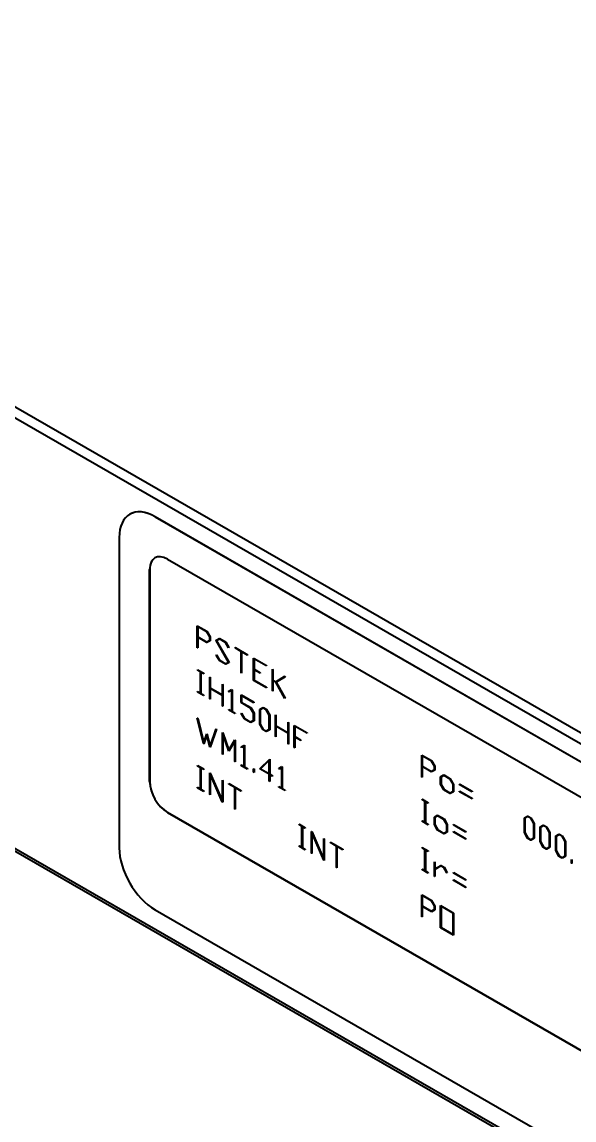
# Model space of a CAD drawing. Header units: millimetres. Extents: x 0 to 4752, y 0 to 3360.
# Drawn here: x 3799.8 to 3834.8, y 2554.1 to 2623.6 of the extents above; entities that cross this region are included whole.
import ezdxf

# ---------------------------------------------------------------- set-up
doc = ezdxf.new("R2010")
doc.units = ezdxf.units.MM
doc.header["$LTSCALE"] = 8
doc.layers.add('가시적인 것(ISO)', color=3, linetype='Continuous', lineweight=40)
doc.layers.add('가시적인 좁은 것(ISO)', color=3, linetype='Continuous', lineweight=35)

msp = doc.modelspace()

# ---------------------------------------------------------------- linework, layer by layer
at = {"layer": '가시적인 것(ISO)'}
for p, q in [((3757.11, 2623.593), (3974.334, 2498.503)), ((3972.979, 2498.565), (3757.905, 2622.417)), ((3846.761, 2543.844), (3757.11, 2595.47)), ((3757.905, 2595.209), (3846.513, 2544.183)), ((3806.654, 2592.455), (3806.649, 2592.452)), ((3856.948, 2564.249), (3808.245, 2592.295)), ((3808.251, 2592.298), (3856.954, 2564.252)), ((3805.983, 2590.982), (3805.983, 2571.36)), ((3809.037, 2589.615), (3842.413, 2570.395)), ((3807.906, 2575.551), (3807.906, 2588.958)), ((3807.912, 2588.962), (3807.912, 2575.554)), ((3810.921, 2585.402), (3811.533, 2585.05)), ((3810.921, 2584.014), (3810.921, 2585.402)), ((3810.927, 2584.017), (3810.927, 2585.399)), ((3810.954, 2585.36), (3810.948, 2585.357)), ((3811.523, 2585.026), (3810.948, 2585.357)), ((3810.948, 2585.357), (3810.948, 2584.7)), ((3811.529, 2585.029), (3810.954, 2585.36)), ((3810.948, 2584.7), (3811.523, 2584.369)), ((3810.954, 2584.673), (3810.948, 2584.67)), ((3810.948, 2584.67), (3810.948, 2583.998)), ((3811.533, 2584.333), (3810.948, 2584.67)), ((3811.539, 2584.336), (3810.954, 2584.673)), ((3811.529, 2585.029), (3811.523, 2585.026)), ((3811.713, 2584.697), (3811.523, 2585.026)), ((3811.719, 2584.7), (3811.529, 2585.029)), ((3811.533, 2585.05), (3811.739, 2584.693)), ((3811.719, 2584.7), (3811.713, 2584.697)), ((3811.713, 2584.479), (3811.713, 2584.697)), ((3811.719, 2584.482), (3811.719, 2584.7)), ((3811.739, 2584.693), (3811.739, 2584.453)), ((3812.104, 2584.477), (3812.315, 2584.6)), ((3812.11, 2584.48), (3812.315, 2584.6)), ((3812.325, 2584.564), (3812.141, 2584.456)), ((3812.315, 2584.6), (3812.721, 2584.366)), ((3812.331, 2584.567), (3812.325, 2584.564)), ((3812.711, 2584.342), (3812.325, 2584.564)), ((3812.717, 2584.345), (3812.331, 2584.567)), ((3810.927, 2584.017), (3810.921, 2584.014)), ((3810.948, 2583.998), (3810.921, 2584.014)), ((3810.948, 2584.005), (3810.927, 2584.017)), ((3811.523, 2584.369), (3811.713, 2584.479)), ((3811.529, 2584.372), (3811.523, 2584.369)), ((3811.529, 2584.372), (3811.719, 2584.482)), ((3811.739, 2584.453), (3811.533, 2584.333)), ((3811.719, 2584.482), (3811.713, 2584.479)), ((3812.11, 2584.48), (3812.104, 2584.477)), ((3812.896, 2583.105), (3812.104, 2584.477)), ((3812.902, 2583.109), (3812.11, 2584.48)), ((3812.141, 2584.456), (3812.932, 2583.085)), ((3812.717, 2584.345), (3812.711, 2584.342)), ((3812.904, 2584.005), (3812.711, 2584.342)), ((3812.909, 2584.008), (3812.717, 2584.345)), ((3812.721, 2584.366), (3812.923, 2584.017)), ((3812.923, 2584.017), (3812.904, 2584.005)), ((3813.31, 2584.027), (3814.102, 2583.571)), ((3813.31, 2583.997), (3813.31, 2584.027)), ((3813.316, 2584), (3813.31, 2583.997)), ((3813.693, 2583.776), (3813.31, 2583.997)), ((3813.316, 2584), (3813.316, 2584.023)), ((3813.698, 2583.779), (3813.316, 2584)), ((3812.112, 2583.546), (3812.132, 2583.557)), ((3812.315, 2583.197), (3812.112, 2583.546)), ((3812.321, 2583.2), (3812.118, 2583.55)), ((3812.132, 2583.557), (3812.325, 2583.222)), ((3812.321, 2583.2), (3812.315, 2583.197)), ((3812.721, 2582.963), (3812.315, 2583.197)), ((3812.727, 2582.967), (3812.321, 2583.2)), ((3812.325, 2583.222), (3812.711, 2582.999)), ((3813.698, 2583.779), (3813.693, 2583.776)), ((3813.693, 2582.418), (3813.693, 2583.776)), ((3813.698, 2582.421), (3813.698, 2583.779)), ((3813.724, 2583.764), (3813.719, 2583.761)), ((3814.102, 2583.541), (3813.719, 2583.761)), ((3813.719, 2583.761), (3813.719, 2582.403)), ((3814.102, 2583.547), (3813.724, 2583.764)), ((3814.102, 2583.571), (3814.102, 2583.541)), ((3814.485, 2583.35), (3815.29, 2582.886)), ((3814.485, 2581.948), (3814.485, 2583.35)), ((3814.49, 2581.951), (3814.49, 2583.347)), ((3814.517, 2583.308), (3814.512, 2583.304)), ((3814.512, 2583.304), (3814.512, 2582.648)), ((3815.29, 2582.856), (3814.512, 2583.304)), ((3815.29, 2582.863), (3814.517, 2583.308)), ((3810.934, 2582.588), (3810.934, 2582.619)), ((3810.934, 2582.619), (3811.33, 2582.391)), ((3810.94, 2582.592), (3810.934, 2582.588)), ((3811.119, 2582.482), (3810.934, 2582.588)), ((3810.94, 2582.592), (3810.94, 2582.615)), ((3811.125, 2582.485), (3810.94, 2582.592)), ((3811.125, 2582.485), (3811.119, 2582.482)), ((3811.119, 2581.14), (3811.119, 2582.482)), ((3811.125, 2581.143), (3811.125, 2582.485)), ((3811.151, 2582.47), (3811.145, 2582.467)), ((3811.33, 2582.36), (3811.145, 2582.467)), ((3811.145, 2582.467), (3811.145, 2581.125)), ((3811.33, 2582.367), (3811.151, 2582.47)), ((3812.711, 2582.999), (3812.896, 2583.105)), ((3812.932, 2583.085), (3812.721, 2582.963)), ((3812.727, 2582.967), (3812.721, 2582.963)), ((3812.902, 2583.109), (3812.896, 2583.105)), ((3814.512, 2582.648), (3814.894, 2582.428)), ((3814.517, 2582.621), (3814.512, 2582.618)), ((3814.512, 2582.618), (3814.512, 2581.962)), ((3814.894, 2582.398), (3814.512, 2582.618)), ((3814.894, 2582.404), (3814.517, 2582.621)), ((3815.29, 2582.886), (3815.29, 2582.856)), ((3815.673, 2581.277), (3815.673, 2582.65)), ((3815.673, 2582.65), (3815.7, 2582.634)), ((3815.678, 2581.281), (3815.678, 2582.647)), ((3815.7, 2582.634), (3815.7, 2581.964)), ((3811.33, 2582.391), (3811.33, 2582.36)), ((3811.713, 2580.781), (3811.713, 2582.155)), ((3811.713, 2582.155), (3811.74, 2582.139)), ((3811.719, 2580.785), (3811.719, 2582.152)), ((3811.74, 2582.139), (3811.74, 2581.468)), ((3813.698, 2582.421), (3813.693, 2582.418)), ((3813.719, 2582.403), (3813.693, 2582.418)), ((3813.719, 2582.409), (3813.698, 2582.421)), ((3814.49, 2581.951), (3814.485, 2581.948)), ((3815.29, 2581.484), (3814.485, 2581.948)), ((3815.29, 2581.491), (3814.49, 2581.951)), ((3814.512, 2581.962), (3815.29, 2581.514)), ((3814.894, 2582.428), (3814.894, 2582.398)), ((3815.7, 2581.964), (3815.879, 2581.861)), ((3815.705, 2581.937), (3815.7, 2581.934)), ((3815.879, 2581.831), (3815.7, 2581.934)), ((3815.7, 2581.934), (3815.7, 2581.262)), ((3815.884, 2581.834), (3815.705, 2581.937)), ((3815.879, 2581.861), (3816.468, 2582.204)), ((3815.884, 2581.864), (3815.879, 2581.861)), ((3815.884, 2581.834), (3815.879, 2581.831)), ((3816.468, 2580.809), (3815.879, 2581.831)), ((3815.884, 2581.864), (3816.468, 2582.204)), ((3816.473, 2580.813), (3815.884, 2581.834)), ((3816.487, 2582.171), (3815.902, 2581.832)), ((3815.902, 2581.832), (3816.487, 2580.82)), ((3816.468, 2582.204), (3816.487, 2582.171)), ((3810.934, 2581.216), (3810.934, 2581.246)), ((3810.934, 2581.246), (3811.119, 2581.14)), ((3810.94, 2581.219), (3810.934, 2581.216)), ((3811.33, 2580.988), (3810.934, 2581.216)), ((3810.94, 2581.219), (3810.94, 2581.243)), ((3811.33, 2580.995), (3810.94, 2581.219)), ((3811.125, 2581.143), (3811.119, 2581.14)), ((3811.145, 2581.125), (3811.33, 2581.018)), ((3811.74, 2581.468), (3812.505, 2581.027)), ((3811.746, 2581.441), (3811.74, 2581.438)), ((3812.505, 2580.997), (3811.74, 2581.438)), ((3811.74, 2581.438), (3811.74, 2580.766)), ((3812.511, 2581), (3811.746, 2581.441)), ((3812.505, 2581.027), (3812.505, 2581.699)), ((3812.505, 2581.699), (3812.531, 2581.684)), ((3812.511, 2581.03), (3812.511, 2581.696)), ((3812.531, 2581.684), (3812.531, 2580.31)), ((3812.904, 2581.252), (3813.107, 2581.367)), ((3812.924, 2581.217), (3812.904, 2581.252)), ((3812.929, 2581.22), (3812.91, 2581.255)), ((3813.099, 2581.321), (3812.924, 2581.217)), ((3813.105, 2581.324), (3813.099, 2581.321)), ((3813.099, 2580), (3813.099, 2581.321)), ((3813.105, 2580.003), (3813.105, 2581.324)), ((3813.107, 2581.367), (3813.125, 2581.357)), ((3813.125, 2581.357), (3813.125, 2579.985)), ((3815.29, 2581.514), (3815.29, 2581.484)), ((3815.678, 2581.281), (3815.673, 2581.277)), ((3815.7, 2581.262), (3815.673, 2581.277)), ((3815.7, 2581.268), (3815.678, 2581.281)), ((3811.33, 2581.018), (3811.33, 2580.988)), ((3811.719, 2580.785), (3811.713, 2580.781)), ((3811.74, 2580.766), (3811.713, 2580.781)), ((3811.74, 2580.772), (3811.719, 2580.785)), ((3812.511, 2581.03), (3812.505, 2581.027)), ((3812.511, 2581), (3812.505, 2580.997)), ((3812.505, 2580.325), (3812.505, 2580.997)), ((3812.511, 2580.329), (3812.511, 2581)), ((3813.693, 2581.03), (3814.498, 2580.566)), ((3813.693, 2580.542), (3813.693, 2581.03)), ((3813.698, 2580.545), (3813.693, 2580.542)), ((3814.295, 2580.195), (3813.693, 2580.542)), ((3813.698, 2580.545), (3813.698, 2581.027)), ((3814.3, 2580.199), (3813.698, 2580.545)), ((3813.725, 2580.987), (3813.72, 2580.984)), ((3814.498, 2580.536), (3813.72, 2580.984)), ((3813.72, 2580.984), (3813.72, 2580.556)), ((3813.72, 2580.556), (3814.305, 2580.22)), ((3814.498, 2580.543), (3813.725, 2580.987)), ((3814.498, 2580.566), (3814.498, 2580.536)), ((3816.487, 2580.82), (3816.468, 2580.809)), ((3812.511, 2580.329), (3812.505, 2580.325)), ((3812.531, 2580.31), (3812.505, 2580.325)), ((3812.531, 2580.317), (3812.511, 2580.329)), ((3812.914, 2580.076), (3812.914, 2580.106)), ((3812.914, 2580.106), (3813.099, 2580)), ((3812.92, 2580.079), (3812.914, 2580.076)), ((3813.31, 2579.848), (3812.914, 2580.076)), ((3812.92, 2580.079), (3812.92, 2580.103)), ((3813.31, 2579.855), (3812.92, 2580.079)), ((3813.105, 2580.003), (3813.099, 2580)), ((3813.125, 2579.985), (3813.31, 2579.878)), ((3813.31, 2579.878), (3813.31, 2579.848)), ((3813.696, 2579.858), (3813.716, 2579.869)), ((3813.899, 2579.509), (3813.696, 2579.858)), ((3813.904, 2579.512), (3813.702, 2579.861)), ((3813.716, 2579.869), (3813.909, 2579.533)), ((3814.3, 2580.199), (3814.295, 2580.195)), ((3814.485, 2579.867), (3814.295, 2580.195)), ((3814.49, 2579.871), (3814.3, 2580.199)), ((3814.305, 2580.22), (3814.511, 2579.863)), ((3814.49, 2579.871), (3814.485, 2579.867)), ((3814.485, 2579.42), (3814.485, 2579.867)), ((3814.49, 2579.423), (3814.49, 2579.871)), ((3814.511, 2579.863), (3814.511, 2579.393)), ((3814.881, 2580.108), (3815.087, 2580.227)), ((3814.886, 2580.111), (3814.881, 2580.108)), ((3814.881, 2579.18), (3814.881, 2580.108)), ((3814.886, 2580.111), (3815.087, 2580.227)), ((3814.886, 2579.184), (3814.886, 2580.111)), ((3815.097, 2580.191), (3814.908, 2580.08)), ((3814.908, 2580.08), (3814.908, 2579.176)), ((3815.087, 2580.227), (3815.295, 2580.107)), ((3815.102, 2580.195), (3815.097, 2580.191)), ((3815.285, 2580.083), (3815.097, 2580.191)), ((3815.29, 2580.086), (3815.102, 2580.195)), ((3815.29, 2580.086), (3815.285, 2580.083)), ((3815.475, 2579.754), (3815.285, 2580.083)), ((3815.48, 2579.757), (3815.29, 2580.086)), ((3815.295, 2580.107), (3815.501, 2579.751)), ((3815.48, 2579.757), (3815.475, 2579.754)), ((3815.475, 2578.85), (3815.475, 2579.754)), ((3815.48, 2578.853), (3815.48, 2579.757)), ((3815.501, 2579.751), (3815.501, 2578.823)), ((3815.871, 2579.761), (3815.898, 2579.745)), ((3815.871, 2578.387), (3815.871, 2579.761)), ((3815.876, 2578.39), (3815.876, 2579.757)), ((3815.898, 2579.745), (3815.898, 2579.073)), ((3811.317, 2577.956), (3810.921, 2579.55)), ((3810.921, 2579.55), (3810.948, 2579.546)), ((3811.323, 2577.959), (3810.928, 2579.549)), ((3810.948, 2579.546), (3811.33, 2577.997)), ((3813.904, 2579.512), (3813.899, 2579.509)), ((3814.305, 2579.275), (3813.899, 2579.509)), ((3814.31, 2579.278), (3813.904, 2579.512)), ((3813.909, 2579.533), (3814.295, 2579.311)), ((3814.295, 2579.311), (3814.485, 2579.42)), ((3814.511, 2579.393), (3814.305, 2579.275)), ((3814.31, 2579.278), (3814.305, 2579.275)), ((3814.49, 2579.423), (3814.485, 2579.42)), ((3814.886, 2579.184), (3814.881, 2579.18)), ((3815.087, 2578.825), (3814.881, 2579.18)), ((3815.092, 2578.828), (3814.886, 2579.184)), ((3814.908, 2579.176), (3815.097, 2578.849)), ((3815.898, 2579.073), (3816.663, 2578.633)), ((3815.903, 2579.047), (3815.898, 2579.043)), ((3815.898, 2579.043), (3815.898, 2578.372)), ((3816.663, 2578.603), (3815.898, 2579.043)), ((3816.668, 2578.606), (3815.903, 2579.047)), ((3816.663, 2579.305), (3816.689, 2579.29)), ((3816.663, 2578.633), (3816.663, 2579.305)), ((3816.668, 2578.636), (3816.668, 2579.301)), ((3816.689, 2579.29), (3816.689, 2577.916)), ((3817.059, 2577.703), (3817.059, 2579.092)), ((3817.059, 2579.092), (3817.864, 2578.628)), ((3817.064, 2577.706), (3817.064, 2579.088)), ((3817.091, 2579.049), (3817.086, 2579.046)), ((3817.864, 2578.598), (3817.086, 2579.046)), ((3817.086, 2579.046), (3817.086, 2578.389)), ((3817.864, 2578.604), (3817.091, 2579.049)), ((3811.33, 2577.997), (3811.527, 2578.569)), ((3811.336, 2578), (3811.529, 2578.561)), ((3811.527, 2578.473), (3811.344, 2577.94)), ((3811.527, 2578.569), (3811.726, 2577.769)), ((3811.533, 2578.476), (3811.527, 2578.473)), ((3811.712, 2577.728), (3811.527, 2578.473)), ((3811.718, 2577.731), (3811.533, 2578.476)), ((3811.726, 2577.769), (3812.108, 2578.878)), ((3811.732, 2577.772), (3812.111, 2578.875)), ((3812.135, 2578.851), (3811.739, 2577.713)), ((3812.108, 2578.878), (3812.135, 2578.851)), ((3812.505, 2577.272), (3812.505, 2578.645)), ((3812.505, 2578.645), (3812.533, 2578.629)), ((3812.511, 2577.275), (3812.511, 2578.642)), ((3812.538, 2578.567), (3812.532, 2578.564)), ((3812.914, 2577.459), (3812.532, 2578.564)), ((3812.532, 2578.564), (3812.532, 2577.256)), ((3812.533, 2578.629), (3812.914, 2577.528)), ((3812.918, 2577.466), (3812.538, 2578.567)), ((3815.092, 2578.828), (3815.087, 2578.825)), ((3815.295, 2578.705), (3815.087, 2578.825)), ((3815.3, 2578.708), (3815.092, 2578.828)), ((3815.097, 2578.849), (3815.285, 2578.741)), ((3815.285, 2578.741), (3815.475, 2578.85)), ((3815.501, 2578.823), (3815.295, 2578.705)), ((3815.3, 2578.708), (3815.295, 2578.705)), ((3815.48, 2578.853), (3815.475, 2578.85)), ((3815.876, 2578.39), (3815.871, 2578.387)), ((3815.898, 2578.372), (3815.871, 2578.387)), ((3815.898, 2578.378), (3815.876, 2578.39)), ((3816.668, 2578.636), (3816.663, 2578.633)), ((3816.668, 2578.606), (3816.663, 2578.603)), ((3816.663, 2577.931), (3816.663, 2578.603)), ((3816.668, 2577.934), (3816.668, 2578.606)), ((3817.086, 2578.389), (3817.468, 2578.169)), ((3817.091, 2578.362), (3817.086, 2578.359)), ((3817.468, 2578.139), (3817.086, 2578.359)), ((3817.086, 2578.359), (3817.086, 2577.688)), ((3817.468, 2578.146), (3817.091, 2578.362)), ((3817.864, 2578.628), (3817.864, 2578.598)), ((3811.323, 2577.959), (3811.317, 2577.956)), ((3811.344, 2577.94), (3811.317, 2577.956)), ((3811.346, 2577.945), (3811.323, 2577.959)), ((3811.336, 2578), (3811.33, 2577.997)), ((3811.718, 2577.731), (3811.712, 2577.728)), ((3811.739, 2577.713), (3811.712, 2577.728)), ((3811.741, 2577.718), (3811.718, 2577.731)), ((3811.732, 2577.772), (3811.726, 2577.769)), ((3812.914, 2577.528), (3813.295, 2578.19)), ((3813.297, 2578.123), (3812.914, 2577.459)), ((3812.92, 2577.532), (3813.298, 2578.188)), ((3813.295, 2578.19), (3813.323, 2578.174)), ((3813.303, 2578.126), (3813.297, 2578.123)), ((3813.297, 2576.815), (3813.297, 2578.123)), ((3813.303, 2576.819), (3813.303, 2578.126)), ((3813.323, 2578.174), (3813.323, 2576.8)), ((3813.696, 2577.742), (3813.899, 2577.857)), ((3813.716, 2577.707), (3813.696, 2577.742)), ((3813.721, 2577.711), (3813.702, 2577.745)), ((3813.891, 2577.811), (3813.716, 2577.707)), ((3813.896, 2577.814), (3813.891, 2577.811)), ((3813.891, 2576.49), (3813.891, 2577.811)), ((3813.896, 2576.493), (3813.896, 2577.814)), ((3813.899, 2577.857), (3813.917, 2577.847)), ((3813.917, 2577.847), (3813.917, 2576.475)), ((3816.668, 2577.934), (3816.663, 2577.931)), ((3816.689, 2577.916), (3816.663, 2577.931)), ((3816.689, 2577.923), (3816.668, 2577.934)), ((3817.064, 2577.706), (3817.059, 2577.703)), ((3817.086, 2577.688), (3817.059, 2577.703)), ((3817.086, 2577.694), (3817.064, 2577.706)), ((3817.468, 2578.169), (3817.468, 2578.139)), ((3812.511, 2577.275), (3812.505, 2577.272)), ((3812.532, 2577.256), (3812.505, 2577.272)), ((3812.532, 2577.262), (3812.511, 2577.275)), ((3812.92, 2577.532), (3812.914, 2577.528)), ((3814.868, 2576.354), (3815.501, 2576.965)), ((3814.873, 2576.357), (3815.501, 2576.963)), ((3815.475, 2576.889), (3814.921, 2576.353)), ((3815.48, 2576.892), (3815.475, 2576.889)), ((3815.475, 2576.034), (3815.475, 2576.889)), ((3815.48, 2576.037), (3815.48, 2576.892)), ((3815.501, 2576.965), (3815.501, 2576.019)), ((3825.127, 2577.222), (3825.739, 2576.869)), ((3825.127, 2575.833), (3825.127, 2577.222)), ((3825.133, 2575.836), (3825.133, 2577.218)), ((3825.16, 2577.179), (3825.154, 2577.176)), ((3825.729, 2576.845), (3825.154, 2577.176)), ((3825.154, 2577.176), (3825.154, 2576.519)), ((3825.735, 2576.848), (3825.16, 2577.179)), ((3810.934, 2576.527), (3810.934, 2576.557)), ((3810.934, 2576.557), (3811.33, 2576.329)), ((3810.94, 2576.53), (3810.934, 2576.527)), ((3811.119, 2576.42), (3810.934, 2576.527)), ((3810.94, 2576.53), (3810.94, 2576.554)), ((3811.125, 2576.424), (3810.94, 2576.53)), ((3811.125, 2576.424), (3811.119, 2576.42)), ((3811.119, 2575.078), (3811.119, 2576.42)), ((3811.125, 2575.081), (3811.125, 2576.424)), ((3811.151, 2576.409), (3811.145, 2576.405)), ((3811.33, 2576.299), (3811.145, 2576.405)), ((3811.145, 2576.405), (3811.145, 2575.063)), ((3811.33, 2576.305), (3811.151, 2576.409)), ((3811.33, 2576.329), (3811.33, 2576.299)), ((3813.303, 2576.819), (3813.297, 2576.815)), ((3813.323, 2576.8), (3813.297, 2576.815)), ((3813.323, 2576.807), (3813.303, 2576.819)), ((3813.706, 2576.566), (3813.706, 2576.596)), ((3813.706, 2576.596), (3813.891, 2576.49)), ((3813.711, 2576.569), (3813.706, 2576.566)), ((3814.102, 2576.338), (3813.706, 2576.566)), ((3813.711, 2576.569), (3813.711, 2576.593)), ((3814.102, 2576.345), (3813.711, 2576.569)), ((3813.896, 2576.493), (3813.891, 2576.49)), ((3813.917, 2576.475), (3814.102, 2576.368)), ((3814.102, 2576.368), (3814.102, 2576.338)), ((3814.485, 2576.131), (3814.485, 2576.36)), ((3814.485, 2576.36), (3814.512, 2576.345)), ((3814.49, 2576.135), (3814.49, 2576.357)), ((3814.512, 2576.345), (3814.512, 2576.116)), ((3814.873, 2576.357), (3814.868, 2576.354)), ((3815.475, 2576.004), (3814.868, 2576.354)), ((3815.48, 2576.007), (3814.873, 2576.357)), ((3814.921, 2576.353), (3815.475, 2576.034)), ((3816.072, 2576.374), (3816.275, 2576.489)), ((3816.092, 2576.339), (3816.072, 2576.374)), ((3816.097, 2576.342), (3816.077, 2576.377)), ((3816.267, 2576.443), (3816.092, 2576.339)), ((3816.272, 2576.446), (3816.267, 2576.443)), ((3816.267, 2575.121), (3816.267, 2576.443)), ((3816.272, 2575.125), (3816.272, 2576.446)), ((3816.275, 2576.489), (3816.293, 2576.479)), ((3816.293, 2576.479), (3816.293, 2575.106)), ((3825.154, 2576.519), (3825.729, 2576.188)), ((3825.16, 2576.492), (3825.154, 2576.489)), ((3825.154, 2576.489), (3825.154, 2575.817)), ((3825.739, 2576.152), (3825.154, 2576.489)), ((3825.745, 2576.156), (3825.16, 2576.492)), ((3825.735, 2576.848), (3825.729, 2576.845)), ((3825.919, 2576.516), (3825.729, 2576.845)), ((3825.729, 2576.188), (3825.919, 2576.298)), ((3825.735, 2576.191), (3825.729, 2576.188)), ((3825.925, 2576.519), (3825.735, 2576.848)), ((3825.735, 2576.191), (3825.925, 2576.302)), ((3825.739, 2576.869), (3825.945, 2576.512)), ((3825.945, 2576.272), (3825.739, 2576.152)), ((3825.925, 2576.519), (3825.919, 2576.516)), ((3825.919, 2576.298), (3825.919, 2576.516)), ((3825.925, 2576.302), (3825.919, 2576.298)), ((3825.925, 2576.302), (3825.925, 2576.519)), ((3825.945, 2576.512), (3825.945, 2576.272)), ((3811.713, 2574.72), (3811.713, 2576.092)), ((3811.713, 2576.092), (3811.742, 2576.077)), ((3811.719, 2574.723), (3811.719, 2576.089)), ((3811.746, 2576.031), (3811.74, 2576.028)), ((3812.503, 2574.265), (3811.74, 2576.028)), ((3811.74, 2576.028), (3811.74, 2574.704)), ((3811.742, 2576.077), (3812.505, 2574.315)), ((3812.509, 2574.268), (3811.746, 2576.031)), ((3812.505, 2574.315), (3812.505, 2575.637)), ((3812.505, 2575.637), (3812.531, 2575.622)), ((3812.511, 2574.318), (3812.511, 2575.634)), ((3812.531, 2575.622), (3812.531, 2574.249)), ((3814.49, 2576.135), (3814.485, 2576.131)), ((3814.512, 2576.116), (3814.485, 2576.131)), ((3814.512, 2576.122), (3814.49, 2576.135)), ((3815.48, 2576.037), (3815.475, 2576.034)), ((3815.48, 2576.007), (3815.475, 2576.004)), ((3815.475, 2575.561), (3815.475, 2576.004)), ((3815.48, 2575.565), (3815.475, 2575.561)), ((3815.501, 2575.546), (3815.475, 2575.561)), ((3815.48, 2575.565), (3815.48, 2576.007)), ((3815.501, 2575.553), (3815.48, 2575.565)), ((3815.501, 2576.019), (3815.686, 2575.913)), ((3815.506, 2575.992), (3815.501, 2575.989)), ((3815.686, 2575.883), (3815.501, 2575.989)), ((3815.501, 2575.989), (3815.501, 2575.546)), ((3815.686, 2575.889), (3815.506, 2575.992)), ((3815.686, 2575.913), (3815.686, 2575.883)), ((3825.133, 2575.836), (3825.127, 2575.833)), ((3825.154, 2575.817), (3825.127, 2575.833)), ((3825.154, 2575.824), (3825.133, 2575.836)), ((3826.315, 2575.841), (3826.521, 2575.961)), ((3826.321, 2575.845), (3826.315, 2575.841)), ((3826.315, 2575.372), (3826.315, 2575.841)), ((3826.321, 2575.845), (3826.521, 2575.961)), ((3826.321, 2575.375), (3826.321, 2575.845)), ((3826.531, 2575.925), (3826.342, 2575.814)), ((3826.342, 2575.814), (3826.342, 2575.368)), ((3826.521, 2575.961), (3826.927, 2575.727)), ((3826.537, 2575.928), (3826.531, 2575.925)), ((3826.917, 2575.703), (3826.531, 2575.925)), ((3826.923, 2575.706), (3826.537, 2575.928)), ((3826.923, 2575.706), (3826.917, 2575.703)), ((3827.107, 2575.374), (3826.917, 2575.703)), ((3827.113, 2575.377), (3826.923, 2575.706)), ((3826.927, 2575.727), (3827.133, 2575.37)), ((3810.934, 2575.155), (3810.934, 2575.185)), ((3810.934, 2575.185), (3811.119, 2575.078)), ((3810.94, 2575.158), (3810.934, 2575.155)), ((3811.33, 2574.927), (3810.934, 2575.155)), ((3810.94, 2575.158), (3810.94, 2575.181)), ((3811.33, 2574.933), (3810.94, 2575.158)), ((3811.125, 2575.081), (3811.119, 2575.078)), ((3811.145, 2575.063), (3811.33, 2574.957)), ((3811.33, 2574.957), (3811.33, 2574.927)), ((3812.914, 2575.417), (3813.706, 2574.961)), ((3812.914, 2575.387), (3812.914, 2575.417)), ((3812.92, 2575.39), (3812.914, 2575.387)), ((3813.297, 2575.166), (3812.914, 2575.387)), ((3812.92, 2575.39), (3812.92, 2575.414)), ((3813.303, 2575.17), (3812.92, 2575.39)), ((3813.303, 2575.17), (3813.297, 2575.166)), ((3813.297, 2573.808), (3813.297, 2575.166)), ((3813.303, 2573.811), (3813.303, 2575.17)), ((3813.329, 2575.155), (3813.323, 2575.151)), ((3813.706, 2574.931), (3813.323, 2575.151)), ((3813.323, 2575.151), (3813.323, 2573.793)), ((3813.706, 2574.937), (3813.329, 2575.155)), ((3813.706, 2574.961), (3813.706, 2574.931)), ((3816.082, 2575.198), (3816.082, 2575.228)), ((3816.082, 2575.228), (3816.267, 2575.121)), ((3816.087, 2575.201), (3816.082, 2575.198)), ((3816.478, 2574.97), (3816.082, 2575.198)), ((3816.087, 2575.201), (3816.087, 2575.225)), ((3816.478, 2574.976), (3816.087, 2575.201)), ((3816.272, 2575.125), (3816.267, 2575.121)), ((3816.293, 2575.106), (3816.478, 2575)), ((3816.478, 2575), (3816.478, 2574.97)), ((3826.321, 2575.375), (3826.315, 2575.372)), ((3826.521, 2575.016), (3826.315, 2575.372)), ((3826.527, 2575.02), (3826.321, 2575.375)), ((3826.342, 2575.368), (3826.531, 2575.041)), ((3826.527, 2575.02), (3826.521, 2575.016)), ((3826.927, 2574.783), (3826.521, 2575.016)), ((3826.933, 2574.786), (3826.527, 2575.02)), ((3826.531, 2575.041), (3826.917, 2574.818)), ((3826.917, 2574.818), (3827.107, 2574.928)), ((3827.133, 2574.901), (3826.927, 2574.783)), ((3827.113, 2575.377), (3827.107, 2575.374)), ((3827.107, 2574.928), (3827.107, 2575.374)), ((3827.113, 2574.931), (3827.107, 2574.928)), ((3827.113, 2574.931), (3827.113, 2575.377)), ((3827.133, 2575.37), (3827.133, 2574.901)), ((3827.516, 2575.388), (3828.308, 2574.932)), ((3827.516, 2575.357), (3827.516, 2575.388)), ((3827.522, 2575.36), (3827.516, 2575.357)), ((3828.308, 2574.901), (3827.516, 2575.357)), ((3827.516, 2574.9), (3827.516, 2574.93)), ((3827.516, 2574.93), (3828.308, 2574.474)), ((3827.522, 2574.903), (3827.516, 2574.9)), ((3828.308, 2574.444), (3827.516, 2574.9)), ((3827.522, 2575.36), (3827.522, 2575.385)), ((3828.308, 2574.907), (3827.522, 2575.36)), ((3827.522, 2574.903), (3827.522, 2574.927)), ((3828.308, 2574.451), (3827.522, 2574.903)), ((3828.308, 2574.932), (3828.308, 2574.901)), ((3811.719, 2574.723), (3811.713, 2574.72)), ((3811.74, 2574.704), (3811.713, 2574.72)), ((3811.74, 2574.711), (3811.719, 2574.723)), ((3812.509, 2574.268), (3812.503, 2574.265)), ((3812.531, 2574.249), (3812.503, 2574.265)), ((3812.511, 2574.318), (3812.505, 2574.315)), ((3812.531, 2574.255), (3812.509, 2574.268)), ((3825.14, 2574.408), (3825.14, 2574.438)), ((3825.14, 2574.438), (3825.536, 2574.21)), ((3825.146, 2574.411), (3825.14, 2574.408)), ((3825.325, 2574.301), (3825.14, 2574.408)), ((3825.146, 2574.411), (3825.146, 2574.434)), ((3825.331, 2574.304), (3825.146, 2574.411)), ((3825.331, 2574.304), (3825.325, 2574.301)), ((3825.325, 2572.959), (3825.325, 2574.301)), ((3825.331, 2572.962), (3825.331, 2574.304)), ((3825.357, 2574.289), (3825.351, 2574.286)), ((3825.536, 2574.18), (3825.351, 2574.286)), ((3825.351, 2574.286), (3825.351, 2572.944)), ((3825.536, 2574.186), (3825.357, 2574.289)), ((3825.536, 2574.21), (3825.536, 2574.18)), ((3826.933, 2574.786), (3826.927, 2574.783)), ((3828.308, 2574.474), (3828.308, 2574.444)), ((3842.413, 2554.371), (3809.037, 2573.591)), ((3809.043, 2573.594), (3842.419, 2554.375)), ((3813.303, 2573.811), (3813.297, 2573.808)), ((3813.323, 2573.793), (3813.297, 2573.808)), ((3813.323, 2573.799), (3813.303, 2573.811)), ((3825.919, 2573.293), (3826.125, 2573.413)), ((3825.925, 2573.296), (3826.125, 2573.413)), ((3826.125, 2573.413), (3826.531, 2573.179)), ((3817.359, 2572.857), (3817.755, 2572.629)), ((3817.359, 2572.827), (3817.359, 2572.857)), ((3817.364, 2572.831), (3817.359, 2572.827)), ((3817.544, 2572.721), (3817.359, 2572.827)), ((3817.364, 2572.831), (3817.364, 2572.854)), ((3817.549, 2572.724), (3817.364, 2572.831)), ((3817.549, 2572.724), (3817.544, 2572.721)), ((3817.544, 2571.378), (3817.544, 2572.721)), ((3817.549, 2571.382), (3817.549, 2572.724)), ((3825.14, 2573.035), (3825.14, 2573.065)), ((3825.14, 2573.065), (3825.325, 2572.959)), ((3825.146, 2573.039), (3825.14, 2573.035)), ((3825.536, 2572.807), (3825.14, 2573.035)), ((3825.146, 2573.039), (3825.146, 2573.062)), ((3825.536, 2572.814), (3825.146, 2573.039)), ((3825.331, 2572.962), (3825.325, 2572.959)), ((3825.351, 2572.944), (3825.536, 2572.837)), ((3825.536, 2572.837), (3825.536, 2572.807)), ((3825.925, 2573.296), (3825.919, 2573.293)), ((3825.919, 2572.824), (3825.919, 2573.293)), ((3825.925, 2572.827), (3825.919, 2572.824)), ((3826.125, 2572.468), (3825.919, 2572.824)), ((3825.925, 2572.827), (3825.925, 2573.296)), ((3826.131, 2572.471), (3825.925, 2572.827)), ((3826.135, 2573.377), (3825.946, 2573.266)), ((3825.946, 2573.266), (3825.946, 2572.82)), ((3825.946, 2572.82), (3826.135, 2572.492)), ((3826.141, 2573.38), (3826.135, 2573.377)), ((3826.521, 2573.155), (3826.135, 2573.377)), ((3826.527, 2573.158), (3826.141, 2573.38)), ((3826.527, 2573.158), (3826.521, 2573.155)), ((3826.711, 2572.826), (3826.521, 2573.155)), ((3826.717, 2572.829), (3826.527, 2573.158)), ((3826.531, 2573.179), (3826.737, 2572.822)), ((3826.717, 2572.829), (3826.711, 2572.826)), ((3826.711, 2572.379), (3826.711, 2572.826)), ((3826.717, 2572.383), (3826.717, 2572.829)), ((3826.737, 2572.822), (3826.737, 2572.353)), ((3827.12, 2572.84), (3827.912, 2572.384)), ((3827.12, 2572.809), (3827.12, 2572.84)), ((3827.126, 2572.812), (3827.12, 2572.809)), ((3827.912, 2572.352), (3827.12, 2572.809)), ((3827.126, 2572.812), (3827.126, 2572.837)), ((3827.912, 2572.359), (3827.126, 2572.812)), ((3831.616, 2573.247), (3831.821, 2573.366)), ((3831.621, 2573.25), (3831.616, 2573.247)), ((3831.616, 2572.32), (3831.616, 2573.247)), ((3831.621, 2573.25), (3831.822, 2573.366)), ((3831.621, 2572.323), (3831.621, 2573.25)), ((3831.831, 2573.331), (3831.643, 2573.22)), ((3831.643, 2573.22), (3831.643, 2572.316)), ((3831.821, 2573.366), (3832.029, 2573.247)), ((3831.837, 2573.334), (3831.831, 2573.331)), ((3832.019, 2573.222), (3831.831, 2573.331)), ((3832.025, 2573.226), (3831.837, 2573.334)), ((3832.025, 2573.226), (3832.019, 2573.222)), ((3832.209, 2572.893), (3832.019, 2573.222)), ((3832.215, 2572.897), (3832.025, 2573.226)), ((3832.029, 2573.247), (3832.235, 2572.89)), ((3832.215, 2572.897), (3832.209, 2572.893)), ((3832.209, 2571.989), (3832.209, 2572.893)), ((3832.215, 2571.993), (3832.215, 2572.897)), ((3832.235, 2572.89), (3832.235, 2571.963)), ((3832.605, 2572.677), (3832.811, 2572.796)), ((3832.611, 2572.68), (3832.811, 2572.796)), ((3832.821, 2572.761), (3832.632, 2572.65)), ((3832.811, 2572.796), (3833.019, 2572.677)), ((3832.827, 2572.764), (3832.821, 2572.761)), ((3833.009, 2572.652), (3832.821, 2572.761)), ((3833.015, 2572.656), (3832.827, 2572.764)), ((3817.575, 2572.709), (3817.57, 2572.706)), ((3817.57, 2572.706), (3817.57, 2571.364)), ((3817.755, 2572.599), (3817.57, 2572.706)), ((3817.755, 2572.606), (3817.575, 2572.709)), ((3817.755, 2572.629), (3817.755, 2572.599)), ((3818.138, 2571.02), (3818.138, 2572.393)), ((3818.138, 2572.393), (3818.167, 2572.377)), ((3818.143, 2571.024), (3818.143, 2572.39)), ((3818.17, 2572.332), (3818.165, 2572.328)), ((3818.927, 2570.565), (3818.165, 2572.328)), ((3818.165, 2572.328), (3818.165, 2571.005)), ((3818.167, 2572.377), (3818.929, 2570.615)), ((3818.933, 2570.569), (3818.17, 2572.332)), ((3826.131, 2572.471), (3826.125, 2572.468)), ((3826.531, 2572.234), (3826.125, 2572.468)), ((3826.537, 2572.238), (3826.131, 2572.471)), ((3826.135, 2572.492), (3826.521, 2572.27)), ((3826.521, 2572.27), (3826.711, 2572.379)), ((3826.737, 2572.353), (3826.531, 2572.234)), ((3826.537, 2572.238), (3826.531, 2572.234)), ((3826.717, 2572.383), (3826.711, 2572.379)), ((3827.12, 2572.352), (3827.12, 2572.382)), ((3827.12, 2572.382), (3827.912, 2571.926)), ((3827.126, 2572.355), (3827.12, 2572.352)), ((3827.912, 2571.896), (3827.12, 2572.352)), ((3827.126, 2572.355), (3827.126, 2572.379)), ((3827.912, 2571.902), (3827.126, 2572.355)), ((3827.912, 2572.384), (3827.912, 2572.352)), ((3831.621, 2572.323), (3831.616, 2572.32)), ((3831.821, 2571.964), (3831.616, 2572.32)), ((3831.827, 2571.967), (3831.621, 2572.323)), ((3831.643, 2572.316), (3831.831, 2571.988)), ((3832.611, 2572.68), (3832.605, 2572.677)), ((3832.605, 2571.75), (3832.605, 2572.677)), ((3832.611, 2571.753), (3832.611, 2572.68)), ((3832.632, 2572.65), (3832.632, 2571.746)), ((3833.015, 2572.656), (3833.009, 2572.652)), ((3833.199, 2572.323), (3833.009, 2572.652)), ((3833.205, 2572.327), (3833.015, 2572.656)), ((3833.019, 2572.677), (3833.225, 2572.32)), ((3833.205, 2572.327), (3833.199, 2572.323)), ((3833.199, 2571.419), (3833.199, 2572.323)), ((3833.205, 2571.422), (3833.205, 2572.327)), ((3833.225, 2572.32), (3833.225, 2571.393)), ((3833.595, 2572.107), (3833.801, 2572.226)), ((3833.601, 2572.11), (3833.595, 2572.107)), ((3833.595, 2571.18), (3833.595, 2572.107)), ((3833.601, 2572.11), (3833.801, 2572.226)), ((3833.601, 2571.183), (3833.601, 2572.11)), ((3833.811, 2572.191), (3833.622, 2572.08)), ((3833.622, 2572.08), (3833.622, 2571.176)), ((3833.801, 2572.226), (3834.009, 2572.107)), ((3833.817, 2572.194), (3833.811, 2572.191)), ((3833.999, 2572.082), (3833.811, 2572.191)), ((3834.005, 2572.086), (3833.817, 2572.194)), ((3834.005, 2572.086), (3833.999, 2572.082)), ((3834.189, 2571.753), (3833.999, 2572.082)), ((3834.195, 2571.756), (3834.005, 2572.086)), ((3834.009, 2572.107), (3834.215, 2571.75)), ((3817.359, 2571.485), (3817.544, 2571.378)), ((3817.359, 2571.455), (3817.359, 2571.485)), ((3817.364, 2571.458), (3817.359, 2571.455)), ((3817.755, 2571.227), (3817.359, 2571.455)), ((3817.364, 2571.458), (3817.364, 2571.482)), ((3817.755, 2571.233), (3817.364, 2571.458)), ((3817.549, 2571.382), (3817.544, 2571.378)), ((3817.57, 2571.364), (3817.755, 2571.257)), ((3818.929, 2570.615), (3818.929, 2571.938)), ((3818.929, 2571.938), (3818.955, 2571.923)), ((3818.935, 2570.618), (3818.935, 2571.934)), ((3818.955, 2571.923), (3818.955, 2570.549)), ((3819.338, 2571.687), (3819.338, 2571.717)), ((3819.338, 2571.717), (3820.13, 2571.261)), ((3819.344, 2571.69), (3819.338, 2571.687)), ((3819.721, 2571.467), (3819.338, 2571.687)), ((3819.344, 2571.69), (3819.344, 2571.714)), ((3819.727, 2571.47), (3819.344, 2571.69)), ((3819.727, 2571.47), (3819.721, 2571.467)), ((3819.721, 2570.108), (3819.721, 2571.467)), ((3819.727, 2570.111), (3819.727, 2571.47)), ((3819.753, 2571.455), (3819.747, 2571.452)), ((3819.747, 2571.452), (3819.747, 2570.093)), ((3820.13, 2571.231), (3819.747, 2571.452)), ((3820.13, 2571.238), (3819.753, 2571.455)), ((3825.14, 2571.354), (3825.14, 2571.384)), ((3825.14, 2571.384), (3825.536, 2571.156)), ((3825.146, 2571.357), (3825.14, 2571.354)), ((3825.325, 2571.247), (3825.14, 2571.354)), ((3825.146, 2571.357), (3825.146, 2571.381)), ((3825.331, 2571.251), (3825.146, 2571.357)), ((3827.912, 2571.926), (3827.912, 2571.896)), ((3831.827, 2571.967), (3831.821, 2571.964)), ((3832.029, 2571.844), (3831.821, 2571.964)), ((3832.035, 2571.848), (3831.827, 2571.967)), ((3831.831, 2571.988), (3832.019, 2571.88)), ((3832.019, 2571.88), (3832.209, 2571.989)), ((3832.235, 2571.963), (3832.029, 2571.844)), ((3832.035, 2571.848), (3832.029, 2571.844)), ((3832.215, 2571.993), (3832.209, 2571.989)), ((3832.611, 2571.753), (3832.605, 2571.75)), ((3832.811, 2571.394), (3832.605, 2571.75)), ((3832.817, 2571.397), (3832.611, 2571.753)), ((3832.632, 2571.746), (3832.821, 2571.418)), ((3832.817, 2571.397), (3832.811, 2571.394)), ((3833.019, 2571.274), (3832.811, 2571.394)), ((3833.025, 2571.278), (3832.817, 2571.397)), ((3832.821, 2571.418), (3833.009, 2571.31)), ((3833.009, 2571.31), (3833.199, 2571.419)), ((3833.225, 2571.393), (3833.019, 2571.274)), ((3833.205, 2571.422), (3833.199, 2571.419)), ((3834.195, 2571.756), (3834.189, 2571.753)), ((3834.189, 2570.849), (3834.189, 2571.753)), ((3834.195, 2570.852), (3834.195, 2571.756)), ((3834.215, 2571.75), (3834.215, 2570.823)), ((3817.755, 2571.257), (3817.755, 2571.227)), ((3818.143, 2571.024), (3818.138, 2571.02)), ((3818.165, 2571.005), (3818.138, 2571.02)), ((3818.165, 2571.011), (3818.143, 2571.024)), ((3820.13, 2571.261), (3820.13, 2571.231)), ((3825.331, 2571.251), (3825.325, 2571.247)), ((3825.325, 2569.905), (3825.325, 2571.247)), ((3825.331, 2569.908), (3825.331, 2571.251)), ((3825.357, 2571.236), (3825.351, 2571.232)), ((3825.536, 2571.126), (3825.351, 2571.232)), ((3825.351, 2571.232), (3825.351, 2569.89)), ((3825.536, 2571.132), (3825.357, 2571.236)), ((3825.536, 2571.156), (3825.536, 2571.126)), ((3833.025, 2571.278), (3833.019, 2571.274)), ((3833.601, 2571.183), (3833.595, 2571.18)), ((3833.801, 2570.824), (3833.595, 2571.18)), ((3833.807, 2570.827), (3833.601, 2571.183)), ((3833.622, 2571.176), (3833.811, 2570.848)), ((3833.807, 2570.827), (3833.801, 2570.824)), ((3834.009, 2570.704), (3833.801, 2570.824)), ((3834.015, 2570.707), (3833.807, 2570.827)), ((3833.811, 2570.848), (3833.999, 2570.74)), ((3833.999, 2570.74), (3834.189, 2570.849)), ((3834.215, 2570.823), (3834.009, 2570.704)), ((3834.015, 2570.707), (3834.009, 2570.704)), ((3834.195, 2570.852), (3834.189, 2570.849)), ((3818.933, 2570.569), (3818.927, 2570.565)), ((3818.955, 2570.549), (3818.927, 2570.565)), ((3818.935, 2570.618), (3818.929, 2570.615)), ((3818.955, 2570.556), (3818.933, 2570.569)), ((3819.727, 2570.111), (3819.721, 2570.108)), ((3819.747, 2570.093), (3819.721, 2570.108)), ((3819.747, 2570.1), (3819.727, 2570.111)), ((3825.14, 2569.981), (3825.14, 2570.012)), ((3825.14, 2570.012), (3825.325, 2569.905)), ((3825.146, 2569.985), (3825.14, 2569.981)), ((3825.536, 2569.753), (3825.14, 2569.981)), ((3825.146, 2569.985), (3825.146, 2570.008)), ((3825.536, 2569.76), (3825.146, 2569.985)), ((3825.919, 2570.461), (3825.946, 2570.446)), ((3825.919, 2569.547), (3825.919, 2570.461)), ((3825.925, 2569.55), (3825.925, 2570.458)), ((3825.946, 2570.446), (3825.946, 2570.025)), ((3825.946, 2570.025), (3826.323, 2570.245)), ((3826.333, 2570.208), (3825.946, 2569.983)), ((3825.952, 2570.028), (3825.946, 2570.025)), ((3825.946, 2569.983), (3825.946, 2569.531)), ((3825.952, 2570.028), (3826.323, 2570.245)), ((3826.323, 2570.245), (3826.531, 2570.125)), ((3826.339, 2570.211), (3826.333, 2570.208)), ((3826.521, 2570.1), (3826.333, 2570.208)), ((3826.527, 2570.103), (3826.339, 2570.211)), ((3826.527, 2570.103), (3826.521, 2570.1)), ((3826.714, 2569.764), (3826.521, 2570.1)), ((3826.72, 2569.768), (3826.527, 2570.103)), ((3826.531, 2570.125), (3826.733, 2569.776)), ((3834.585, 2570.615), (3834.612, 2570.6)), ((3834.585, 2570.386), (3834.585, 2570.615)), ((3834.591, 2570.39), (3834.585, 2570.386)), ((3834.612, 2570.371), (3834.585, 2570.386)), ((3834.591, 2570.39), (3834.591, 2570.612)), ((3834.612, 2570.377), (3834.591, 2570.39)), ((3834.612, 2570.6), (3834.612, 2570.371)), ((3825.331, 2569.908), (3825.325, 2569.905)), ((3825.351, 2569.89), (3825.536, 2569.783)), ((3825.536, 2569.783), (3825.536, 2569.753)), ((3825.925, 2569.55), (3825.919, 2569.547)), ((3825.946, 2569.531), (3825.919, 2569.547)), ((3825.946, 2569.538), (3825.925, 2569.55)), ((3826.733, 2569.776), (3826.714, 2569.764)), ((3827.12, 2569.755), (3827.12, 2569.786)), ((3827.12, 2569.786), (3827.912, 2569.33)), ((3827.126, 2569.758), (3827.12, 2569.755)), ((3827.912, 2569.299), (3827.12, 2569.755)), ((3827.12, 2569.328), (3827.912, 2568.872)), ((3827.12, 2569.298), (3827.12, 2569.328)), ((3827.126, 2569.301), (3827.12, 2569.298)), ((3827.912, 2568.842), (3827.12, 2569.298)), ((3827.126, 2569.758), (3827.126, 2569.783)), ((3827.912, 2569.305), (3827.126, 2569.758)), ((3827.126, 2569.301), (3827.126, 2569.325)), ((3827.912, 2568.848), (3827.126, 2569.301)), ((3827.912, 2569.33), (3827.912, 2569.299)), ((3827.912, 2568.872), (3827.912, 2568.842)), ((3825.127, 2566.995), (3825.127, 2568.384)), ((3825.127, 2568.384), (3825.739, 2568.031)), ((3825.133, 2566.998), (3825.133, 2568.38)), ((3825.16, 2568.341), (3825.154, 2568.338)), ((3825.154, 2568.338), (3825.154, 2567.681)), ((3825.729, 2568.007), (3825.154, 2568.338)), ((3825.735, 2568.01), (3825.16, 2568.341)), ((3825.735, 2568.01), (3825.729, 2568.007)), ((3825.919, 2567.678), (3825.729, 2568.007)), ((3825.925, 2567.681), (3825.735, 2568.01)), ((3825.739, 2568.031), (3825.945, 2567.674)), ((3808.245, 2567.441), (3844.343, 2546.654)), ((3825.154, 2567.681), (3825.729, 2567.35)), ((3825.16, 2567.655), (3825.154, 2567.651)), ((3825.739, 2567.314), (3825.154, 2567.651)), ((3825.154, 2567.651), (3825.154, 2566.98)), ((3825.745, 2567.318), (3825.16, 2567.655)), ((3825.729, 2567.35), (3825.919, 2567.461)), ((3825.735, 2567.354), (3825.729, 2567.35)), ((3825.735, 2567.354), (3825.925, 2567.464)), ((3825.945, 2567.434), (3825.739, 2567.314)), ((3825.925, 2567.681), (3825.919, 2567.678)), ((3825.919, 2567.461), (3825.919, 2567.678)), ((3825.925, 2567.464), (3825.919, 2567.461)), ((3825.925, 2567.464), (3825.925, 2567.681)), ((3825.945, 2567.674), (3825.945, 2567.434)), ((3826.315, 2566.297), (3826.315, 2567.7)), ((3826.315, 2567.7), (3827.133, 2567.229)), ((3826.321, 2566.3), (3826.321, 2567.696)), ((3826.348, 2567.657), (3826.342, 2567.654)), ((3826.342, 2567.654), (3826.342, 2566.312)), ((3827.107, 2567.213), (3826.342, 2567.654)), ((3827.113, 2567.217), (3826.348, 2567.657)), ((3827.113, 2567.217), (3827.107, 2567.213)), ((3827.107, 2565.871), (3827.107, 2567.213)), ((3827.113, 2565.874), (3827.113, 2567.217)), ((3827.133, 2567.229), (3827.133, 2565.826)), ((3825.133, 2566.998), (3825.127, 2566.995)), ((3825.154, 2566.98), (3825.127, 2566.995)), ((3825.154, 2566.986), (3825.133, 2566.998)), ((3826.321, 2566.3), (3826.315, 2566.297)), ((3827.133, 2565.826), (3826.315, 2566.297)), ((3827.133, 2565.833), (3826.321, 2566.3)), ((3826.342, 2566.312), (3827.107, 2565.871)), ((3827.113, 2565.874), (3827.107, 2565.871))]:
    msp.add_line(p, q, dxfattribs=at)
for centre, major_axis, start_param, end_param in [((3808.245, 2589.679), (-1.597, 2.773), 5.499721, 7.070517), ((3808.251, 2589.682), (-1.597, 2.773), 5.499721, 6.283185), ((3809.037, 2588.307), (-0.798, 1.387), 5.499721, 7.070517), ((3809.043, 2588.31), (-0.798, 1.387), 0.003529, 0.787332), ((3809.037, 2574.899), (-0.798, 1.387), 0.787332, 2.358128), ((3809.043, 2574.902), (0.798, -1.387), 3.928925, 5.499721), ((3808.245, 2570.057), (1.597, -2.773), 3.928925, 5.499721)]:
    msp.add_ellipse(centre, major_axis=major_axis, ratio=0.578093, start_param=start_param, end_param=end_param, dxfattribs=at)
at = {"layer": '가시적인 좁은 것(ISO)'}
for p, q in [((3808.251, 2592.298), (3808.245, 2592.295)), ((3807.912, 2588.962), (3807.906, 2588.958)), ((3807.912, 2575.554), (3807.906, 2575.551)), ((3809.043, 2573.594), (3809.037, 2573.591))]:
    msp.add_line(p, q, dxfattribs=at)

doc.saveas('drawing.dxf')
